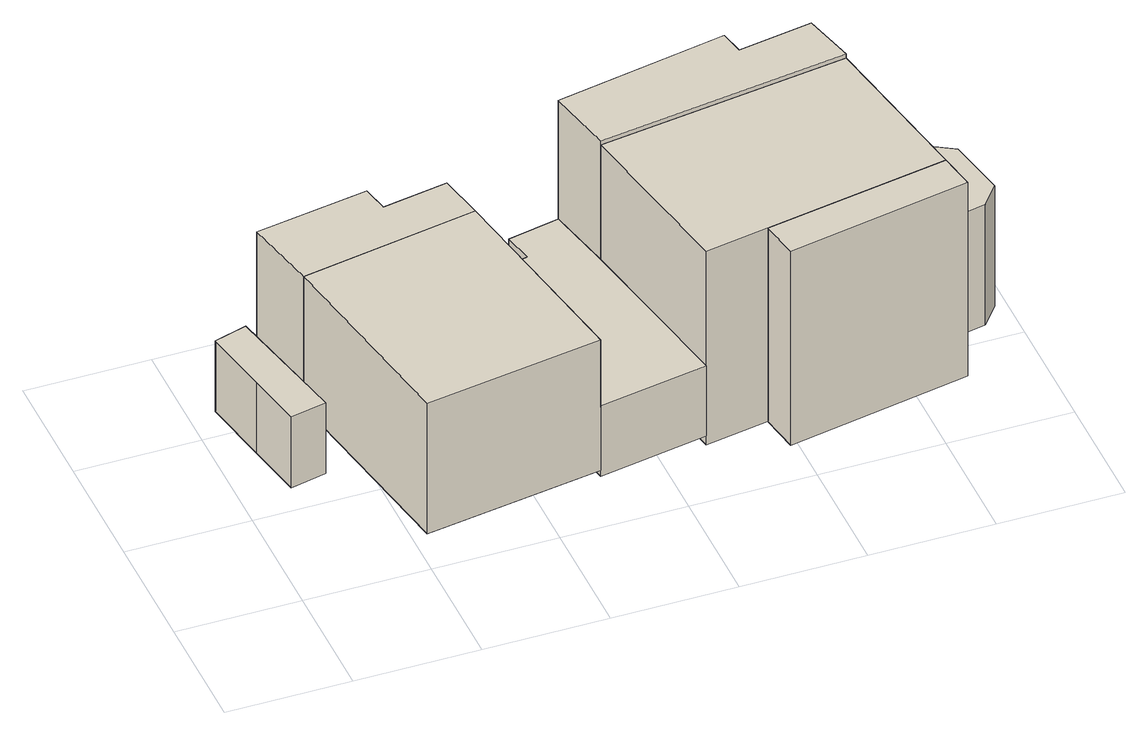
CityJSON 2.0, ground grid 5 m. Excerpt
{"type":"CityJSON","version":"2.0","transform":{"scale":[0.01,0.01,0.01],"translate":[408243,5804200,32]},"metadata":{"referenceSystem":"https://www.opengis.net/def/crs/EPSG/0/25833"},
"CityObjects":{
"building1":{"type":"Building","attributes":{"Gemeindeschluessel":"11000009","BezugspunktDach":"2200","function":"31001_2000","measuredHeight":3.28,"storeysAboveGround":1},"address":[{"country":"Germany","locality":"Berlin","thoroughfareNumber":"41B (1)","thoroughfareName":"Imkerweg"}],"geometry":[{"type":"Solid","lod":"1","boundaries":[[[[0,1,2,3,4]],[[5,6,7,8,9]],[[5,9,4,3]],[[6,5,3,2]],[[7,6,2,1]],[[8,7,1,0]],[[9,8,0,4]]]]}]},
"building2":{"type":"Building","attributes":{"Gemeindeschluessel":"11000009","function":"31001_1010"},"address":[{"country":"Germany","locality":"Berlin","thoroughfareNumber":"41B","thoroughfareName":"Imkerweg"}],"children":["building2-1","building2-2","building2-3"]},
"building2-1":{"type":"BuildingPart","attributes":{"BezugspunktDach":"2200","measuredHeight":6.04,"storeysAboveGround":2},"parents":["building2"],"geometry":[{"type":"MultiSurface","lod":"1","boundaries":[[[10,11,12,13]],[[14,15,16,17]],[[18,19,20,12,11]],[[16,15,11,10]],[[17,16,10,13]],[[21,14,17,13,12]],[[15,14,20,19,18]]]}]},
"building2-2":{"type":"BuildingPart","attributes":{"BezugspunktDach":"2200","measuredHeight":6.06,"storeysAboveGround":2},"parents":["building2"],"geometry":[{"type":"Solid","lod":"1","boundaries":[[[[13,12,22,23,24,25]],[[26,27,28,29,30,31]],[[26,31,25,24]],[[27,26,24,23]],[[28,27,23,22]],[[29,28,22,12]],[[30,29,12,13],[14,17,13,12]],[[31,30,13,25]],[[13,17,14,12]]]]}]},
"building2-3":{"type":"BuildingPart","attributes":{"BezugspunktDach":"2200","measuredHeight":3.25,"storeysAboveGround":2},"parents":["building2"],"geometry":[{"type":"Solid","lod":"1","boundaries":[[[[19,32,33,34,35,36,20]],[[37,38,39,40,41,42,43]],[[37,43,20,36]],[[38,37,36,35]],[[39,38,35,34]],[[40,39,34,33]],[[41,40,33,32]],[[42,41,32,19]],[[43,42,19,15,14,20]],[[20,14,15,19]]]]}]},
"building3":{"type":"Building","attributes":{"Gemeindeschluessel":"11000009","function":"31001_1010"},"address":[{"country":"Germany","locality":"Berlin","thoroughfareNumber":"41C","thoroughfareName":"Imkerweg"}],"children":["building3-1","building3-2","building3-3","building3-4"]},
"building3-1":{"type":"BuildingPart","attributes":{"BezugspunktDach":"2200","measuredHeight":8.97,"storeysAboveGround":2},"parents":["building3"],"geometry":[{"type":"MultiSurface","lod":"1","boundaries":[[[44,45,46,47,48]],[[49,50,51,52,53]],[[49,53,48,54,55]],[[50,56,57,58,59,49,47,46]],[[52,51,45,44]],[[53,52,44,48]],[[54,48,47,55]],[[59,58,57,56]],[[51,50,46,45,60]]]}]},
"building3-2":{"type":"BuildingPart","attributes":{"BezugspunktDach":"2200","measuredHeight":8.97,"storeysAboveGround":2},"parents":["building3"],"geometry":[{"type":"MultiSurface","lod":"1","boundaries":[[[61,62,46,45]],[[50,63,64,51]],[[63,50,46,62]],[[64,63,62,61]],[[51,64,61,45]],[[50,51,45,46,65]]]}]},
"building3-3":{"type":"BuildingPart","attributes":{"BezugspunktDach":"2200","measuredHeight":9.06,"storeysAboveGround":2},"parents":["building3"],"geometry":[{"type":"MultiSurface","lod":"1","boundaries":[[[66,67,68,69,70,71]],[[72,73,74,55,54,75]],[[72,75,71,70]],[[73,72,70,69]],[[74,73,69,68]],[[55,74,68,67]],[[48,47,76,67,66]],[[75,54,66,71]],[[54,55,76,47,48]]]}]},
"building3-4":{"type":"BuildingPart","attributes":{"BezugspunktDach":"2200","measuredHeight":5.57,"storeysAboveGround":2},"parents":["building3"],"geometry":[{"type":"MultiSurface","lod":"1","boundaries":[[[57,77,78,79,80,58]],[[81,82,83,84,85,86]],[[81,86,58,80]],[[82,81,80,79]],[[83,82,79,78]],[[84,83,78,77]],[[85,84,77,57]],[[86,85,56,59]],[[59,56,57,58]]]}]}
},
"vertices":[
[118,757,513],[161,526,513],[308,556,513],[199,1076,513],[67,1037,513],[199,1076,185],[308,556,185],[161,526,185],[118,757,185],[67,1037,185],
[522,97,790],[1240,211,790],[1091,1073,790],[374,944,790],[1091,1073,186],[1240,211,186],[522,97,186],[374,944,186],[1240,211,480],[1240,211,483],[1091,1073,483],[1091,1073,386],
[1054,1261,790],[789,1214,790],[767,1324,790],[309,1248,790],[767,1324,184],[789,1214,184],[1054,1261,184],[1091,1073,184],[374,944,184],[309,1248,184],
[1682,290,483],[1550,1003,483],[1493,1277,483],[1284,1234,483],[1308,1112,483],[1308,1112,158],[1284,1234,158],[1493,1277,158],[1550,1003,158],[1682,290,158],[1240,211,158],[1091,1073,158],
[1682,290,1013],[1939,335,1013],[2682,467,1013],[2561,1149,1013],[1550,1003,1013],[2561,1149,116],[2682,467,116],[1939,335,116],[1682,290,116],[1550,1003,116],[1550,1003,127],[2561,1149,127],[2668,545,116],[2668,545,657],[2598,940,657],[2598,940,116],[1939,335,714],
[1966,177,1013],[2708,317,1013],[2708,317,116],[1966,177,116],[2682,467,714],
[1550,1003,1033],[2561,1149,1033],[2509,1361,1033],[2208,1310,1033],[2189,1410,1033],[1493,1277,1033],[2189,1410,127],[2208,1310,127],[2509,1361,127],[1493,1277,127],[2561,1149,796],
[2883,589,657],[2955,677,657],[2908,925,657],[2815,980,657],[2815,980,100],[2908,925,100],[2955,677,100],[2883,589,100],[2668,545,100],[2598,940,100]
]}
